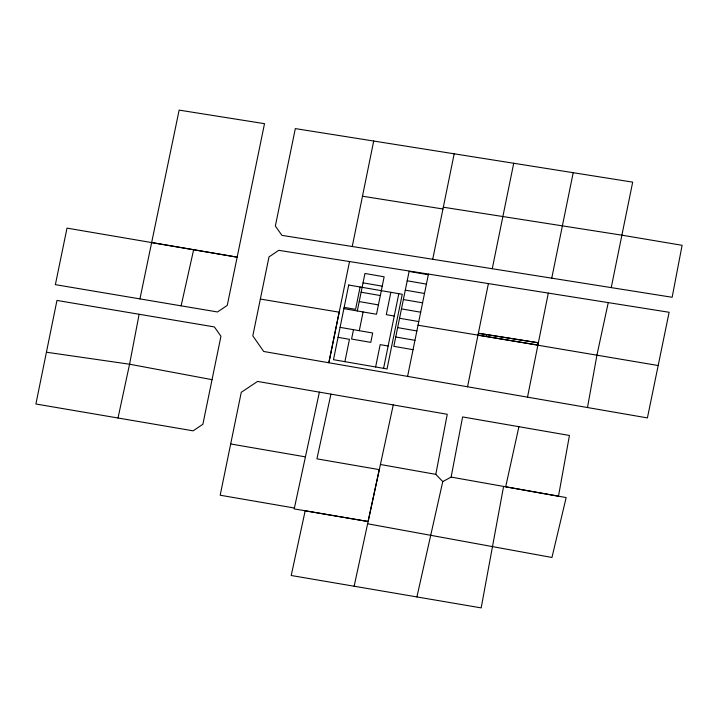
<?xml version="1.0" encoding="UTF-8"?>
<svg xmlns="http://www.w3.org/2000/svg" width="718" height="718" viewBox="0 0 718 718"><rect width="100%" height="100%" fill="white"/><g stroke="black" fill="none" stroke-linecap="round" stroke-linejoin="round"><path stroke-width="1.08" d="M587.486 407.546L596.99 354.8L608.254 302.61L669.122 312.276L647.412 417.912L263.703 351.479L252.808 335.853L268.99 256.909L278.764 250.322L608.254 302.61M503.587 486.427L481.177 607.886L291.212 575.504L305.177 510.794L368.11 521.519L379.266 469.626L316.925 458.847L330.935 394.128M139.121 314.287L129.572 364.214L118.012 418.002L35.9 404.01L56.955 300.438L214.395 326.932L220.947 336.266L202.88 424.266L193.124 430.827L118.012 418.002M416.898 596.945L442.764 481.59L435.808 474.356L447.242 414.277L257.556 381.429L241.266 392.306L220.184 495.223L294.38 508.021M442.764 481.59L451.128 477.084L462.607 416.934L569.446 435.458L558.487 496.201L505.687 486.822L518.899 426.716M418.02 325.227L486.167 336.482L486.535 334.561L538.356 342.782L527.515 397.162M548.301 293.097L537.917 345.017L477.973 335.153M467.553 386.778L488.384 283.61M352.251 246.507L611.224 287.613L632.684 182.139L295.331 128.594L275.344 226.035L281.941 235.369L352.251 246.507L373.71 141.033M344.891 361.666L349.451 339.318L338.043 337.343M360.122 286.994L355.563 309.341L344.155 307.367M353.48 329.679L351.569 339.049L370.784 342.369L372.687 332.999L340.081 327.363M357.304 310.948L364.941 273.477L384.148 276.798L376.51 314.269L343.895 308.632M359.287 330.684L363.102 311.953M375.622 366.979L380.181 344.631L388.142 346.004M390.852 292.307L386.293 314.655L394.263 316.037M383.591 368.361L398.813 293.68M407.591 376.394L428.458 274.07M432.721 259.288L454.18 153.814M492.261 268.72L513.72 163.246M551.747 278.162L573.197 172.697M349.522 261.558L328.844 362.769L339.174 312.177L260.365 299.065M151.651 242.549L179.141 110.114L264.511 123.675L227.265 305.374L217.491 311.962L55.367 284.651L67.007 228.118L237.146 257.161L151.651 242.549L139.947 298.903M319.393 392.118L294.2 508.909L368.11 521.519M354.145 586.238L393.258 404.934M181.115 305.859L193.636 249.747M46.428 352.224L129.572 364.214L212.043 379.66M443.302 207.215L621.878 235.172L682.1 245.305L672.147 297.27L611.224 287.613M486.535 334.561L478.35 333.287L538.356 342.782M362.473 196.211L442.934 208.992M486.167 336.482L658.164 365.525M428.323 274.743L409.107 271.422L393.832 346.354L413.038 349.675M407.205 280.783L426.411 284.113M363.03 282.847L382.245 286.168M405.293 290.153L424.5 293.474M361.127 292.217L380.334 295.538M403.381 299.523L422.588 302.843M359.215 301.578L378.422 304.899M401.47 308.893L420.676 312.213M399.558 318.254L418.765 321.574M397.646 327.623L416.862 330.944M395.744 336.993L414.95 340.314M230.684 443.966L305.41 456.863M380.405 464.492L435.808 474.356M451.128 477.084L566.152 497.565L551.954 557.473L367.607 523.772M348.715 285.019L333.484 359.691L387.038 368.953L402.259 294.281L348.715 285.019"/></g></svg>
